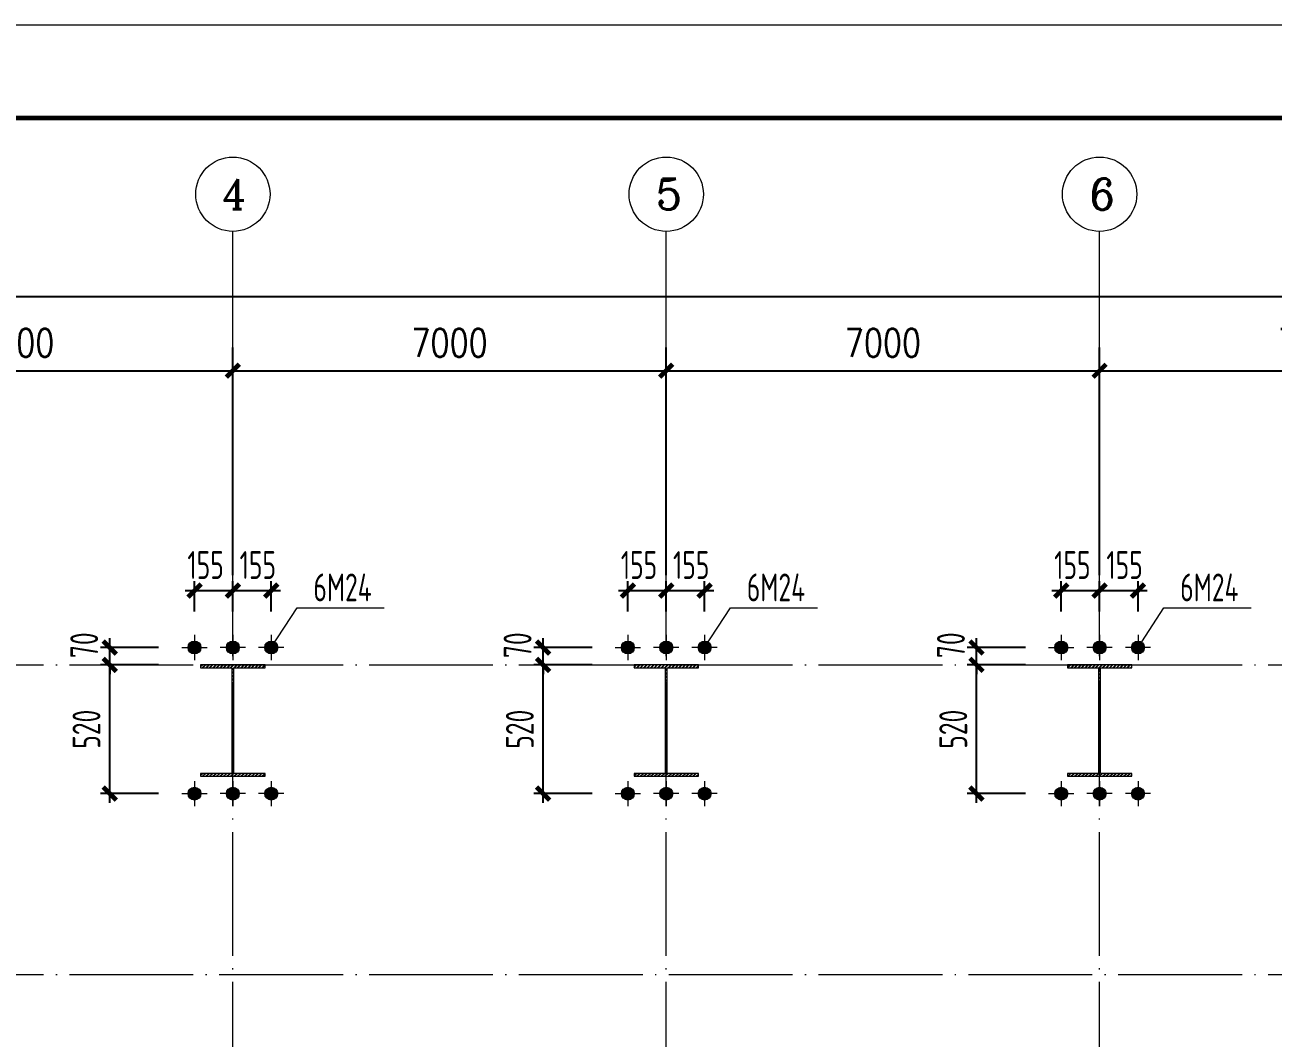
# Model space of a CAD drawing. Header units: millimetres. Extents: x 19781 to 898973, y -947928 to -267362.
# Drawn here: x 322608 to 342767, y -338049 to -321690 of the extents above; entities that cross this region are included whole.
import ezdxf
from ezdxf.enums import TextEntityAlignment as Align

# ---------------------------------------------------------------- set-up
doc = ezdxf.new("R2010")
doc.units = ezdxf.units.MM
doc.header["$LTSCALE"] = 100
doc.linetypes.add('CENTERX2', pattern=[101.599999, 63.5, -12.7, 12.7, -12.7])
doc.linetypes.add('DOTE', pattern=[2.42, 2, -0.2, 0.02, -0.2])
doc.layers.get('0').update_dxf_attribs({"lineweight": 18})
for name, color, linetype, lineweight in [('10', 7, 'Continuous', 18), ('11000', 4, 'Continuous', 18), ('AXIS', 3, 'Continuous', 18), ('AXIS_TEXT', 7, 'Continuous', 18), ('BORDER', 7, 'Continuous', 18), ('DIM', 3, 'Continuous', 18), ('DOTE', 1, 'DOTE', 18), ('数字', 3, 'Continuous', 20), ('轴线', 1, 'CENTERX2', 13), ('钢柱', 4, 'Continuous', 20)]:
    doc.layers.add(name, color=color, linetype=linetype, lineweight=lineweight)
doc.styles.add('_TCH_AXIS', font='complex.shx', dxfattribs={"bigfont": 'gbcbig.shx'})
doc.styles.add('COMPLEX', font='complex.shx', dxfattribs={"bigfont": 'gbcbig.shx'})
doc.styles.add('dim_font', font='simplex.shx', dxfattribs={"width": 0.8, "bigfont": 'gbcbig.shx'})
doc.styles.add('TSSD_REIN', font='tssdeng.shx', dxfattribs={"width": 0.7, "bigfont": 'hztxt.shx'})
doc.dimstyles.new('DIMN150', dxfattribs={"dimscale": 1.5, "dimtxt": 300, "dimasz": 1, "dimexe": 250, "dimexo": 300, "dimgap": 150, "dimtad": 1, "dimdec": 0, "dimzin": 0, "dimdsep": 46, "dimtxsty": 'dim_font', "dimblk": '_CAXARROW', "dimcen": 0.09, "dimdle": 2, "dimclrt": 7, "dimadec": 0, "dimazin": 0, "dimtfac": 1, "dimtdec": 0, "dimtix": 1, "dimtmove": 2, "dimatfit": 3, "dimfxl": 1, "dimtolj": 1, "dimtzin": 0, "dimarcsym": 0})
doc.dimstyles.new('TSSD_100_100', dxfattribs={"dimtxt": 300, "dimasz": 100, "dimexe": 100, "dimexo": 250, "dimgap": 100, "dimtad": 1, "dimdec": 0, "dimzin": 0, "dimdsep": 46, "dimtxsty": 'TSSD_REIN', "dimblk": 'ARCHTICK', "dimcen": 0, "dimdle": 100, "dimclrt": 7, "dimadec": 0, "dimazin": 0, "dimtfac": 1, "dimtdec": 0, "dimtix": 1, "dimtmove": 2, "dimatfit": 3, "dimfxl": 1, "dimtolj": 1, "dimtzin": 0, "dimarcsym": 0})
pattern_1 = [(45, (0, 0), (-28.2842712, 28.2842712), []), (45, (0, 10), (-28.2842712, 28.2842712), [])]

# ---------------------------------------------------------------- blocks, each defined once
blk = doc.blocks.new('_DIMX')
blk.add_line((-150, 0), (150, 0))
blk.add_lwpolyline([(-70, -70, 50, 50, 0), (70, 70, 50, 50, 0)], format="xyseb")
blk = doc.blocks.new('*X206')
at = {"layer": 'AXIS', "color": 0, "lineweight": -2, "transparency": 16777216}
for p, q in [((318966, -330573), (318966, -326898)), ((325966, -330573), (325966, -326898)), ((318968, -327273), (325965, -327273))]:
    blk.add_line(p, q, dxfattribs=at)
at = {"layer": 'AXIS', "color": 0, "lineweight": -2, "transparency": 16777216, "xscale": 1.5, "yscale": 1.5, "zscale": 1.5, "rotation": 180}
blk.add_blockref('_DIMX', (318966, -327273), dxfattribs=at)
at = {"layer": 'AXIS', "color": 0, "lineweight": -2, "transparency": 16777216, "xscale": 1.5, "yscale": 1.5, "zscale": 1.5}
blk.add_blockref('_DIMX', (325966, -327273), dxfattribs=at)
at = {"layer": 'AXIS', "color": 7, "transparency": 16777216, "insert": (322466, -326823), "char_height": 450, "width": 3805.71, "attachment_point": 5, "style": 'dim_font'}
blk.add_mtext('7000', dxfattribs=at)
blk = doc.blocks.new('_CAXARROW')
blk.add_hatch(color=0).paths.add_polyline_path([(0, 0), (-1, 0.125), (-1, -0.125)], flags=0)
blk = doc.blocks.new('*X207')
at = {"layer": 'AXIS', "color": 0, "lineweight": -2, "transparency": 16777216}
for p, q in [((325966, -330573), (325966, -326898)), ((332966, -330573), (332966, -326898)), ((325968, -327273), (332965, -327273))]:
    blk.add_line(p, q, dxfattribs=at)
at = {"layer": 'AXIS', "color": 0, "lineweight": -2, "transparency": 16777216, "xscale": 1.5, "yscale": 1.5, "zscale": 1.5, "rotation": 180}
blk.add_blockref('_DIMX', (325966, -327273), dxfattribs=at)
at = {"layer": 'AXIS', "color": 0, "lineweight": -2, "transparency": 16777216, "xscale": 1.5, "yscale": 1.5, "zscale": 1.5}
blk.add_blockref('_DIMX', (332966, -327273), dxfattribs=at)
at = {"layer": 'AXIS', "color": 7, "transparency": 16777216, "insert": (329466, -326823), "char_height": 450, "width": 3805.71, "attachment_point": 5, "style": 'dim_font'}
blk.add_mtext('7000', dxfattribs=at)
blk = doc.blocks.new('*X208')
at = {"layer": 'AXIS', "color": 0, "lineweight": -2, "transparency": 16777216}
for p, q in [((332966, -330573), (332966, -326898)), ((339966, -330573), (339966, -326898)), ((332968, -327273), (339965, -327273))]:
    blk.add_line(p, q, dxfattribs=at)
at = {"layer": 'AXIS', "color": 0, "lineweight": -2, "transparency": 16777216, "xscale": 1.5, "yscale": 1.5, "zscale": 1.5, "rotation": 180}
blk.add_blockref('_DIMX', (332966, -327273), dxfattribs=at)
at = {"layer": 'AXIS', "color": 0, "lineweight": -2, "transparency": 16777216, "xscale": 1.5, "yscale": 1.5, "zscale": 1.5}
blk.add_blockref('_DIMX', (339966, -327273), dxfattribs=at)
at = {"layer": 'AXIS', "color": 7, "transparency": 16777216, "insert": (336466, -326823), "char_height": 450, "width": 3805.71, "attachment_point": 5, "style": 'dim_font'}
blk.add_mtext('7000', dxfattribs=at)
blk = doc.blocks.new('*X209')
at = {"layer": 'AXIS', "color": 0, "lineweight": -2, "transparency": 16777216}
for p, q in [((339966, -330573), (339966, -326898)), ((346966, -330573), (346966, -326898)), ((339968, -327273), (346965, -327273))]:
    blk.add_line(p, q, dxfattribs=at)
at = {"layer": 'AXIS', "color": 0, "lineweight": -2, "transparency": 16777216, "xscale": 1.5, "yscale": 1.5, "zscale": 1.5, "rotation": 180}
blk.add_blockref('_DIMX', (339966, -327273), dxfattribs=at)
at = {"layer": 'AXIS', "color": 0, "lineweight": -2, "transparency": 16777216, "xscale": 1.5, "yscale": 1.5, "zscale": 1.5}
blk.add_blockref('_DIMX', (346966, -327273), dxfattribs=at)
at = {"layer": 'AXIS', "color": 7, "transparency": 16777216, "insert": (343466, -326823), "char_height": 450, "width": 3805.71, "attachment_point": 5, "style": 'dim_font'}
blk.add_mtext('7000', dxfattribs=at)
blk = doc.blocks.new('_AXISO')
blk.add_circle((0, 0), 0.5)
at = {"layer": 'AXIS_TEXT', "style": 'COMPLEX', "width": 1.04167}
blk.add_attdef('A', (-0.25, -0.28), '', height=0.56, dxfattribs=at)
blk = doc.blocks.new('*X219')
at = {"layer": 'AXIS', "color": 0, "lineweight": -2, "transparency": 16777216}
for p, q in [((304966, -330273), (304966, -325698)), ((402966, -330273), (402966, -325698)), ((304968, -326073), (402965, -326073))]:
    blk.add_line(p, q, dxfattribs=at)
at = {"layer": 'AXIS', "color": 0, "lineweight": -2, "transparency": 16777216, "xscale": 1.5, "yscale": 1.5, "zscale": 1.5, "rotation": 180}
blk.add_blockref('_DIMX', (304966, -326073), dxfattribs=at)
at = {"layer": 'AXIS', "color": 0, "lineweight": -2, "transparency": 16777216, "xscale": 1.5, "yscale": 1.5, "zscale": 1.5}
blk.add_blockref('_DIMX', (402966, -326073), dxfattribs=at)
at = {"layer": 'AXIS', "color": 7, "transparency": 16777216, "insert": (353966, -325623), "char_height": 450, "width": 4834.29, "attachment_point": 5, "style": 'dim_font'}
blk.add_mtext('98000', dxfattribs=at)
blk = doc.blocks.new('_ArchTick_0')
at = {"color": 0, "linetype": 'ByBlock'}
blk.add_lwpolyline([(-0.71, -0.71, 0.5, 0.5, 0), (0.71, 0.71, 0.5, 0.5, 0)], format="xyseb", dxfattribs=at)
blk = doc.blocks.new('*X277')
at = {"layer": 'DIM', "color": 0, "lineweight": -2, "ltscale": 100, "transparency": 16777216}
for p, q in [((325346, -331164), (325346, -330674)), ((325966, -331164), (325966, -330674)), ((325196, -330824), (326116, -330824))]:
    blk.add_line(p, q, dxfattribs=at)
at = {"layer": 'DIM', "color": 0, "lineweight": -2, "ltscale": 100, "transparency": 16777216, "xscale": 150, "yscale": 150, "zscale": 150, "rotation": 180}
blk.add_blockref('_ArchTick_0', (325346, -330824), dxfattribs=at)
at = {"layer": 'DIM', "color": 0, "lineweight": -2, "ltscale": 100, "transparency": 16777216, "xscale": 150, "yscale": 150, "zscale": 150}
blk.add_blockref('_ArchTick_0', (325966, -330824), dxfattribs=at)
at = {"layer": 'DIM', "color": 7, "ltscale": 100, "transparency": 16777216, "insert": (325526, -330411), "char_height": 450, "width": 2295, "attachment_point": 5, "style": 'TSSD_REIN'}
blk.add_mtext('155', dxfattribs=at)
blk = doc.blocks.new('_ARCHTICK')
at = {"color": 0, "linetype": 'ByBlock', "const_width": 0.5}
blk.add_lwpolyline([(-0.5, -0.5), (0.5, 0.5)], dxfattribs=at)
blk = doc.blocks.new('*X278')
at = {"layer": 'DIM', "color": 0, "lineweight": -2, "ltscale": 100, "transparency": 16777216}
for p, q in [((325966, -331164), (325966, -330674)), ((326586, -331164), (326586, -330674)), ((325816, -330824), (326736, -330824))]:
    blk.add_line(p, q, dxfattribs=at)
at = {"layer": 'DIM', "color": 0, "lineweight": -2, "ltscale": 100, "transparency": 16777216, "xscale": 150, "yscale": 150, "zscale": 150, "rotation": 180}
blk.add_blockref('_ArchTick_0', (325966, -330824), dxfattribs=at)
at = {"layer": 'DIM', "color": 0, "lineweight": -2, "ltscale": 100, "transparency": 16777216, "xscale": 150, "yscale": 150, "zscale": 150}
blk.add_blockref('_ArchTick_0', (326586, -330824), dxfattribs=at)
at = {"layer": 'DIM', "color": 7, "ltscale": 100, "transparency": 16777216, "insert": (326369, -330411), "char_height": 450, "width": 2295, "attachment_point": 5, "style": 'TSSD_REIN'}
blk.add_mtext('155', dxfattribs=at)
blk = doc.blocks.new('*X279')
at = {"layer": 'DIM', "color": 0, "lineweight": -2, "ltscale": 100, "transparency": 16777216}
for p, q in [((323977, -334253), (323977, -331873)), ((324767, -332023), (323827, -332023)), ((324767, -334103), (323827, -334103))]:
    blk.add_line(p, q, dxfattribs=at)
at = {"layer": 'DIM', "color": 0, "lineweight": -2, "ltscale": 100, "transparency": 16777216, "xscale": 150, "yscale": 150, "zscale": 150}
for p, rotation in [((323977, -332023), 90), ((323977, -334103), 270)]:
    blk.add_blockref('_ArchTick_0', p, dxfattribs=dict(at, rotation=rotation))
at = {"layer": 'DIM', "color": 7, "ltscale": 100, "transparency": 16777216, "insert": (323602, -333063), "char_height": 450, "width": 2430, "attachment_point": 5, "rotation": 90, "style": 'TSSD_REIN'}
blk.add_mtext('520', dxfattribs=at)
blk = doc.blocks.new('*X280')
at = {"layer": 'DIM', "color": 0, "lineweight": -2, "ltscale": 100, "transparency": 16777216}
for p, q in [((323977, -331743), (323977, -331593)), ((324767, -331743), (323827, -331743)), ((323977, -332023), (323977, -331743)), ((324767, -332023), (323827, -332023)), ((323977, -332023), (323977, -332173))]:
    blk.add_line(p, q, dxfattribs=at)
at = {"layer": 'DIM', "color": 0, "lineweight": -2, "ltscale": 100, "transparency": 16777216, "xscale": 150, "yscale": 150, "zscale": 150}
for p, rotation in [((323977, -331743), 270), ((323977, -332023), 90)]:
    blk.add_blockref('_ArchTick_0', p, dxfattribs=dict(at, rotation=rotation))
at = {"layer": 'DIM', "color": 7, "ltscale": 100, "transparency": 16777216, "insert": (323565, -331707), "char_height": 450, "width": 1530, "attachment_point": 5, "rotation": 90, "style": 'TSSD_REIN'}
blk.add_mtext('70', dxfattribs=at)
blk = doc.blocks.new('*X289')
at = {"layer": 'DIM', "color": 0, "lineweight": -2, "ltscale": 100, "transparency": 16777216}
for p, q in [((332346, -331164), (332346, -330674)), ((332966, -331164), (332966, -330674)), ((332196, -330824), (333116, -330824))]:
    blk.add_line(p, q, dxfattribs=at)
at = {"layer": 'DIM', "color": 0, "lineweight": -2, "ltscale": 100, "transparency": 16777216, "xscale": 150, "yscale": 150, "zscale": 150, "rotation": 180}
blk.add_blockref('_ArchTick_0', (332346, -330824), dxfattribs=at)
at = {"layer": 'DIM', "color": 0, "lineweight": -2, "ltscale": 100, "transparency": 16777216, "xscale": 150, "yscale": 150, "zscale": 150}
blk.add_blockref('_ArchTick_0', (332966, -330824), dxfattribs=at)
at = {"layer": 'DIM', "color": 7, "ltscale": 100, "transparency": 16777216, "insert": (332526, -330411), "char_height": 450, "width": 2295, "attachment_point": 5, "style": 'TSSD_REIN'}
blk.add_mtext('155', dxfattribs=at)
blk = doc.blocks.new('*X290')
at = {"layer": 'DIM', "color": 0, "lineweight": -2, "ltscale": 100, "transparency": 16777216}
for p, q in [((332966, -331164), (332966, -330674)), ((333586, -331164), (333586, -330674)), ((332816, -330824), (333736, -330824))]:
    blk.add_line(p, q, dxfattribs=at)
at = {"layer": 'DIM', "color": 0, "lineweight": -2, "ltscale": 100, "transparency": 16777216, "xscale": 150, "yscale": 150, "zscale": 150, "rotation": 180}
blk.add_blockref('_ArchTick_0', (332966, -330824), dxfattribs=at)
at = {"layer": 'DIM', "color": 0, "lineweight": -2, "ltscale": 100, "transparency": 16777216, "xscale": 150, "yscale": 150, "zscale": 150}
blk.add_blockref('_ArchTick_0', (333586, -330824), dxfattribs=at)
at = {"layer": 'DIM', "color": 7, "ltscale": 100, "transparency": 16777216, "insert": (333369, -330411), "char_height": 450, "width": 2295, "attachment_point": 5, "style": 'TSSD_REIN'}
blk.add_mtext('155', dxfattribs=at)
blk = doc.blocks.new('*X291')
at = {"layer": 'DIM', "color": 0, "lineweight": -2, "ltscale": 100, "transparency": 16777216}
for p, q in [((330977, -334253), (330977, -331873)), ((331767, -332023), (330827, -332023)), ((331767, -334103), (330827, -334103))]:
    blk.add_line(p, q, dxfattribs=at)
at = {"layer": 'DIM', "color": 0, "lineweight": -2, "ltscale": 100, "transparency": 16777216, "xscale": 150, "yscale": 150, "zscale": 150}
for p, rotation in [((330977, -332023), 90), ((330977, -334103), 270)]:
    blk.add_blockref('_ArchTick_0', p, dxfattribs=dict(at, rotation=rotation))
at = {"layer": 'DIM', "color": 7, "ltscale": 100, "transparency": 16777216, "insert": (330602, -333063), "char_height": 450, "width": 2430, "attachment_point": 5, "rotation": 90, "style": 'TSSD_REIN'}
blk.add_mtext('520', dxfattribs=at)
blk = doc.blocks.new('*X292')
at = {"layer": 'DIM', "color": 0, "lineweight": -2, "ltscale": 100, "transparency": 16777216}
for p, q in [((330977, -331743), (330977, -331593)), ((331767, -331743), (330827, -331743)), ((330977, -332023), (330977, -331743)), ((331767, -332023), (330827, -332023)), ((330977, -332023), (330977, -332173))]:
    blk.add_line(p, q, dxfattribs=at)
at = {"layer": 'DIM', "color": 0, "lineweight": -2, "ltscale": 100, "transparency": 16777216, "xscale": 150, "yscale": 150, "zscale": 150}
for p, rotation in [((330977, -331743), 270), ((330977, -332023), 90)]:
    blk.add_blockref('_ArchTick_0', p, dxfattribs=dict(at, rotation=rotation))
at = {"layer": 'DIM', "color": 7, "ltscale": 100, "transparency": 16777216, "insert": (330565, -331707), "char_height": 450, "width": 1530, "attachment_point": 5, "rotation": 90, "style": 'TSSD_REIN'}
blk.add_mtext('70', dxfattribs=at)
blk = doc.blocks.new('*X301')
at = {"layer": 'DIM', "color": 0, "lineweight": -2, "ltscale": 100, "transparency": 16777216}
for p, q in [((339346, -331164), (339346, -330674)), ((339966, -331164), (339966, -330674)), ((339196, -330824), (340116, -330824))]:
    blk.add_line(p, q, dxfattribs=at)
at = {"layer": 'DIM', "color": 0, "lineweight": -2, "ltscale": 100, "transparency": 16777216, "xscale": 150, "yscale": 150, "zscale": 150, "rotation": 180}
blk.add_blockref('_ArchTick_0', (339346, -330824), dxfattribs=at)
at = {"layer": 'DIM', "color": 0, "lineweight": -2, "ltscale": 100, "transparency": 16777216, "xscale": 150, "yscale": 150, "zscale": 150}
blk.add_blockref('_ArchTick_0', (339966, -330824), dxfattribs=at)
at = {"layer": 'DIM', "color": 7, "ltscale": 100, "transparency": 16777216, "insert": (339526, -330411), "char_height": 450, "width": 2295, "attachment_point": 5, "style": 'TSSD_REIN'}
blk.add_mtext('155', dxfattribs=at)
blk = doc.blocks.new('*X302')
at = {"layer": 'DIM', "color": 0, "lineweight": -2, "ltscale": 100, "transparency": 16777216}
for p, q in [((339966, -331164), (339966, -330674)), ((340586, -331164), (340586, -330674)), ((339816, -330824), (340736, -330824))]:
    blk.add_line(p, q, dxfattribs=at)
at = {"layer": 'DIM', "color": 0, "lineweight": -2, "ltscale": 100, "transparency": 16777216, "xscale": 150, "yscale": 150, "zscale": 150, "rotation": 180}
blk.add_blockref('_ArchTick_0', (339966, -330824), dxfattribs=at)
at = {"layer": 'DIM', "color": 0, "lineweight": -2, "ltscale": 100, "transparency": 16777216, "xscale": 150, "yscale": 150, "zscale": 150}
blk.add_blockref('_ArchTick_0', (340586, -330824), dxfattribs=at)
at = {"layer": 'DIM', "color": 7, "ltscale": 100, "transparency": 16777216, "insert": (340369, -330411), "char_height": 450, "width": 2295, "attachment_point": 5, "style": 'TSSD_REIN'}
blk.add_mtext('155', dxfattribs=at)
blk = doc.blocks.new('*X303')
at = {"layer": 'DIM', "color": 0, "lineweight": -2, "ltscale": 100, "transparency": 16777216}
for p, q in [((337977, -334253), (337977, -331873)), ((338767, -332023), (337827, -332023)), ((338767, -334103), (337827, -334103))]:
    blk.add_line(p, q, dxfattribs=at)
at = {"layer": 'DIM', "color": 0, "lineweight": -2, "ltscale": 100, "transparency": 16777216, "xscale": 150, "yscale": 150, "zscale": 150}
for p, rotation in [((337977, -332023), 90), ((337977, -334103), 270)]:
    blk.add_blockref('_ArchTick_0', p, dxfattribs=dict(at, rotation=rotation))
at = {"layer": 'DIM', "color": 7, "ltscale": 100, "transparency": 16777216, "insert": (337602, -333063), "char_height": 450, "width": 2430, "attachment_point": 5, "rotation": 90, "style": 'TSSD_REIN'}
blk.add_mtext('520', dxfattribs=at)
blk = doc.blocks.new('*X304')
at = {"layer": 'DIM', "color": 0, "lineweight": -2, "ltscale": 100, "transparency": 16777216}
for p, q in [((337977, -331743), (337977, -331593)), ((338767, -331743), (337827, -331743)), ((337977, -332023), (337977, -331743)), ((338767, -332023), (337827, -332023)), ((337977, -332023), (337977, -332173))]:
    blk.add_line(p, q, dxfattribs=at)
at = {"layer": 'DIM', "color": 0, "lineweight": -2, "ltscale": 100, "transparency": 16777216, "xscale": 150, "yscale": 150, "zscale": 150}
for p, rotation in [((337977, -331743), 270), ((337977, -332023), 90)]:
    blk.add_blockref('_ArchTick_0', p, dxfattribs=dict(at, rotation=rotation))
at = {"layer": 'DIM', "color": 7, "ltscale": 100, "transparency": 16777216, "insert": (337565, -331707), "char_height": 450, "width": 1530, "attachment_point": 5, "rotation": 90, "style": 'TSSD_REIN'}
blk.add_mtext('70', dxfattribs=at)

msp = doc.modelspace()

# ---------------------------------------------------------------- hatches: boundary and pattern name
h = msp.add_hatch(color=256)
edge = h.paths.add_edge_path(flags=0)
edge.add_arc((325346, -331743), 104, 0, 360)
h = msp.add_hatch(color=256)
edge = h.paths.add_edge_path(flags=0)
edge.add_arc((325966, -331743), 104, 0, 360)
h = msp.add_hatch(color=256)
edge = h.paths.add_edge_path(flags=0)
edge.add_arc((326586, -331743), 104, 0, 360)
h = msp.add_hatch(color=256)
edge = h.paths.add_edge_path(flags=0)
edge.add_arc((332346, -331743), 104, 0, 360)
h = msp.add_hatch(color=256)
edge = h.paths.add_edge_path(flags=0)
edge.add_arc((332966, -331743), 104, 0, 360)
h = msp.add_hatch(color=256)
edge = h.paths.add_edge_path(flags=0)
edge.add_arc((333586, -331743), 104, 0, 360)
h = msp.add_hatch(color=256)
edge = h.paths.add_edge_path(flags=0)
edge.add_arc((339346, -331743), 104, 0, 360)
h = msp.add_hatch(color=256)
edge = h.paths.add_edge_path(flags=0)
edge.add_arc((339966, -331743), 104, 0, 360)
h = msp.add_hatch(color=256)
edge = h.paths.add_edge_path(flags=0)
edge.add_arc((340586, -331743), 104, 0, 360)
h = msp.add_hatch(color=256)
edge = h.paths.add_edge_path(flags=0)
edge.add_arc((325346, -334103), 104, 0, 360)
h = msp.add_hatch(color=256)
edge = h.paths.add_edge_path(flags=0)
edge.add_arc((325966, -334103), 104, 0, 360)
h = msp.add_hatch(color=256)
edge = h.paths.add_edge_path(flags=0)
edge.add_arc((326586, -334103), 104, 0, 360)
h = msp.add_hatch(color=256)
edge = h.paths.add_edge_path(flags=0)
edge.add_arc((332346, -334103), 104, 0, 360)
h = msp.add_hatch(color=256)
edge = h.paths.add_edge_path(flags=0)
edge.add_arc((332966, -334103), 104, 0, 360)
h = msp.add_hatch(color=256)
edge = h.paths.add_edge_path(flags=0)
edge.add_arc((333586, -334103), 104, 0, 360)
h = msp.add_hatch(color=256)
edge = h.paths.add_edge_path(flags=0)
edge.add_arc((339346, -334103), 104, 0, 360)
h = msp.add_hatch(color=256)
edge = h.paths.add_edge_path(flags=0)
edge.add_arc((339966, -334103), 104, 0, 360)
h = msp.add_hatch(color=256)
edge = h.paths.add_edge_path(flags=0)
edge.add_arc((340586, -334103), 104, 0, 360)
at = {"layer": '10', "ltscale": 100}
h = msp.add_hatch(dxfattribs=at)
h.set_pattern_fill('金属', color=256, style=0, pattern_type=0)
h.set_pattern_definition(pattern_1)
h.paths.add_polyline_path([(325982, -332071), (326486, -332071), (326486, -332023), (325446, -332023), (325446, -332071), (325950, -332071), (325950, -333775), (325446, -333775), (325446, -333823), (326486, -333823), (326486, -333775), (325982, -333775)], flags=0)
h = msp.add_hatch(dxfattribs=at)
h.set_pattern_fill('金属', color=256, style=0, pattern_type=0)
h.set_pattern_definition(pattern_1)
h.paths.add_polyline_path([(332982, -332071), (333486, -332071), (333486, -332023), (332446, -332023), (332446, -332071), (332950, -332071), (332950, -333775), (332446, -333775), (332446, -333823), (333486, -333823), (333486, -333775), (332982, -333775)], flags=0)
h = msp.add_hatch(dxfattribs=at)
h.set_pattern_fill('金属', color=256, style=0, pattern_type=0)
h.set_pattern_definition(pattern_1)
h.paths.add_polyline_path([(339982, -332071), (340486, -332071), (340486, -332023), (339446, -332023), (339446, -332071), (339950, -332071), (339950, -333775), (339446, -333775), (339446, -333823), (340486, -333823), (340486, -333775), (339982, -333775)], flags=0)

# ---------------------------------------------------------------- linework, layer by layer
at = {"layer": '11000'}
for centre in [(325346, -331743), (325966, -331743), (326586, -331743), (332346, -331743), (332966, -331743), (333586, -331743), (339346, -331743), (339966, -331743), (340586, -331743), (325346, -334103), (325966, -334103), (326586, -334103), (332346, -334103), (332966, -334103), (333586, -334103), (339346, -334103), (339966, -334103), (340586, -334103)]:
    msp.add_circle(centre, 104, dxfattribs=at)
at = {"layer": 'AXIS'}
for p, q in [((325966, -331023), (325966, -325023)), ((332966, -331023), (332966, -325023)), ((339966, -331023), (339966, -325023))]:
    msp.add_line(p, q, dxfattribs=at)
at = {"layer": 'BORDER'}
msp.add_lwpolyline([(292042.79, -384690.47), (292042.79, -321690.47), (425692.79, -321690.47), (425692.79, -384690.47)], close=True, dxfattribs=at)
msp.add_lwpolyline([(295792.79, -383190.47, 75, 75, 0), (295792.79, -323190.47, 75, 75, 0), (424192.79, -323190.47, 75, 75, 0), (424192.79, -383190.47, 75, 75, 0)], format="xyseb", close=True, dxfattribs=at)
at = {"layer": 'DOTE', "linetype": 'DOTE', "ltscale": 10}
for p, q in [((325966, -373023), (325966, -331023)), ((332966, -373023), (332966, -331023)), ((339966, -373023), (339966, -331023)), ((303966, -332023), (403966, -332023)), ((303966, -337023), (403966, -337023))]:
    msp.add_line(p, q, dxfattribs=at)
at = {"layer": '数字', "ltscale": 100}
for p, q in [((326586, -331743), (327004.43, -331104.58)), ((327004.43, -331104.58), (328411.49, -331104.58)), ((333586, -331743), (334004.43, -331104.58)), ((334004.43, -331104.58), (335411.49, -331104.58)), ((340586, -331743), (341004.43, -331104.58)), ((341004.43, -331104.58), (342411.49, -331104.58))]:
    msp.add_line(p, q, dxfattribs=at)
at = {"layer": '轴线'}
for p, q in [((325346, -331539), (325346, -331947)), ((325966, -331539), (325966, -331947)), ((326586, -331539), (326586, -331947)), ((332346, -331539), (332346, -331947)), ((332966, -331539), (332966, -331947)), ((333586, -331539), (333586, -331947)), ((339346, -331539), (339346, -331947)), ((339966, -331539), (339966, -331947)), ((340586, -331539), (340586, -331947)), ((325142, -331743), (325550, -331743)), ((326170, -331743), (325762, -331743)), ((326790, -331743), (326382, -331743)), ((332142, -331743), (332550, -331743)), ((333170, -331743), (332762, -331743)), ((333790, -331743), (333382, -331743)), ((339142, -331743), (339550, -331743)), ((340170, -331743), (339762, -331743)), ((340790, -331743), (340382, -331743)), ((325346, -333899), (325346, -334307)), ((325966, -333899), (325966, -334307)), ((326586, -333899), (326586, -334307)), ((332346, -333899), (332346, -334307)), ((332966, -333899), (332966, -334307)), ((333586, -333899), (333586, -334307)), ((339346, -333899), (339346, -334307)), ((339966, -333899), (339966, -334307)), ((340586, -333899), (340586, -334307)), ((325142, -334103), (325550, -334103)), ((326170, -334103), (325762, -334103)), ((326790, -334103), (326382, -334103)), ((332142, -334103), (332550, -334103)), ((333170, -334103), (332762, -334103)), ((333790, -334103), (333382, -334103)), ((339142, -334103), (339550, -334103)), ((340170, -334103), (339762, -334103)), ((340790, -334103), (340382, -334103))]:
    msp.add_line(p, q, dxfattribs=at)
at = {"layer": '钢柱', "ltscale": 100}
for points in [[(325982, -332071), (326486, -332071), (326486, -332023), (325446, -332023), (325446, -332071), (325950, -332071), (325950, -333775), (325446, -333775), (325446, -333823), (326486, -333823), (326486, -333775), (325982, -333775)], [(332982, -332071), (333486, -332071), (333486, -332023), (332446, -332023), (332446, -332071), (332950, -332071), (332950, -333775), (332446, -333775), (332446, -333823), (333486, -333823), (333486, -333775), (332982, -333775)], [(339982, -332071), (340486, -332071), (340486, -332023), (339446, -332023), (339446, -332071), (339950, -332071), (339950, -333775), (339446, -333775), (339446, -333823), (340486, -333823), (340486, -333775), (339982, -333775)]]:
    msp.add_lwpolyline(points, close=True, dxfattribs=at)

# ---------------------------------------------------------------- block references
at = {"layer": 'AXIS'}
ref = msp.add_blockref('_AXISO', (325966, -324423), dxfattribs=dict(at, xscale=1200, yscale=1200, zscale=1200))
ref.add_attrib('A', '4', (325794.31, -324663.37), dxfattribs={"layer": 'AXIS_TEXT', "height": 480.75, "style": '_TCH_AXIS', "width": 0.9375})
ref = msp.add_blockref('_AXISO', (332966, -324423), dxfattribs=dict(at, xscale=1200, yscale=1200, zscale=1200))
ref.add_attrib('A', '5', (332801.61, -324669.59), dxfattribs={"layer": 'AXIS_TEXT', "height": 493.19, "style": '_TCH_AXIS'})
ref = msp.add_blockref('_AXISO', (339966, -324423), dxfattribs=dict(at, xscale=1200, yscale=1200, zscale=1200))
ref.add_attrib('A', '6', (339809.36, -324676.04), dxfattribs={"layer": 'AXIS_TEXT', "height": 506.08, "style": '_TCH_AXIS', "width": 0.928571})

# ---------------------------------------------------------------- texts
at = {"layer": '数字', "ltscale": 100, "style": 'TSSD_REIN', "width": 0.7}
for p in [(327738.36, -330772.88), (334738.36, -330772.88), (341738.36, -330772.88)]:
    msp.add_text('6M24', height=450, dxfattribs=at).set_placement(p, align=Align.MIDDLE_CENTER)

# ---------------------------------------------------------------- dimensions: what is measured, and where the dimension line sits
at = {"layer": 'AXIS'}
for base, p1, p2, picture, middle in [((402966, -326073), (304966, -330723), (402966, -330723), '*X219', (353966, -325623)), ((325966, -327273), (318966, -331023), (325966, -331023), '*X206', (322466, -326823)), ((332966, -327273), (325966, -331023), (332966, -331023), '*X207', (329466, -326823)), ((339966, -327273), (332966, -331023), (339966, -331023), '*X208', (336466, -326823)), ((346966, -327273), (339966, -331023), (346966, -331023), '*X209', (343466, -326823))]:
    dim = msp.add_linear_dim(base=base, p1=p1, p2=p2, dimstyle='DIMN150', override={"dimsah": 1, "dimtzin": 0}, dxfattribs=at)
    dim.commit()
    dim.dimension.update_dxf_attribs({"geometry": picture, "text_midpoint": middle})
at = {"layer": 'DIM', "ltscale": 100}
for base, p1, p2, angle, text, picture, middle in [((325966, -330823.52), (325346, -331539), (325966, -331539), 0, '155', '*X277', (325525.64, -330411.02)), ((326586, -330823.52), (325966, -331539), (326586, -331539), 0, '155', '*X278', (326369.37, -330411.02)), ((332966, -330823.52), (332346, -331539), (332966, -331539), 0, '155', '*X289', (332525.64, -330411.02)), ((333586, -330823.52), (332966, -331539), (333586, -331539), 0, '155', '*X290', (333369.37, -330411.02)), ((339966, -330823.52), (339346, -331539), (339966, -331539), 0, '155', '*X301', (339525.64, -330411.02)), ((340586, -330823.52), (339966, -331539), (340586, -331539), 0, '155', '*X302', (340369.37, -330411.02)), ((323977.18, -331743), (325142, -332023), (325142, -331743), 90, '70', '*X280', (323564.68, -331707.36)), ((330977.18, -331743), (332142, -332023), (332142, -331743), 90, '70', '*X292', (330564.68, -331707.36)), ((337977.18, -331743), (339142, -332023), (339142, -331743), 90, '70', '*X304', (337564.68, -331707.36))]:
    dim = msp.add_linear_dim(base=base, p1=p1, p2=p2, angle=angle, text=text, dimstyle='TSSD_100_100', override={"dimscale": 1.5, "dimsah": 1}, dxfattribs=at)
    dim.commit()
    dim.dimension.update_dxf_attribs({"geometry": picture, "text_midpoint": middle, "dimtype": 160})
for base, p1, p2, picture, middle in [((323977.18, -332023), (325142, -334103), (325142, -332023), '*X279', (323602.18, -333063)), ((330977.18, -332023), (332142, -334103), (332142, -332023), '*X291', (330602.18, -333063)), ((337977.18, -332023), (339142, -334103), (339142, -332023), '*X303', (337602.18, -333063))]:
    dim = msp.add_linear_dim(base=base, p1=p1, p2=p2, angle=90, text='520', dimstyle='TSSD_100_100', override={"dimscale": 1.5, "dimsah": 1}, dxfattribs=at)
    dim.commit()
    dim.dimension.update_dxf_attribs({"geometry": picture, "text_midpoint": middle})

doc.saveas('drawing.dxf')
